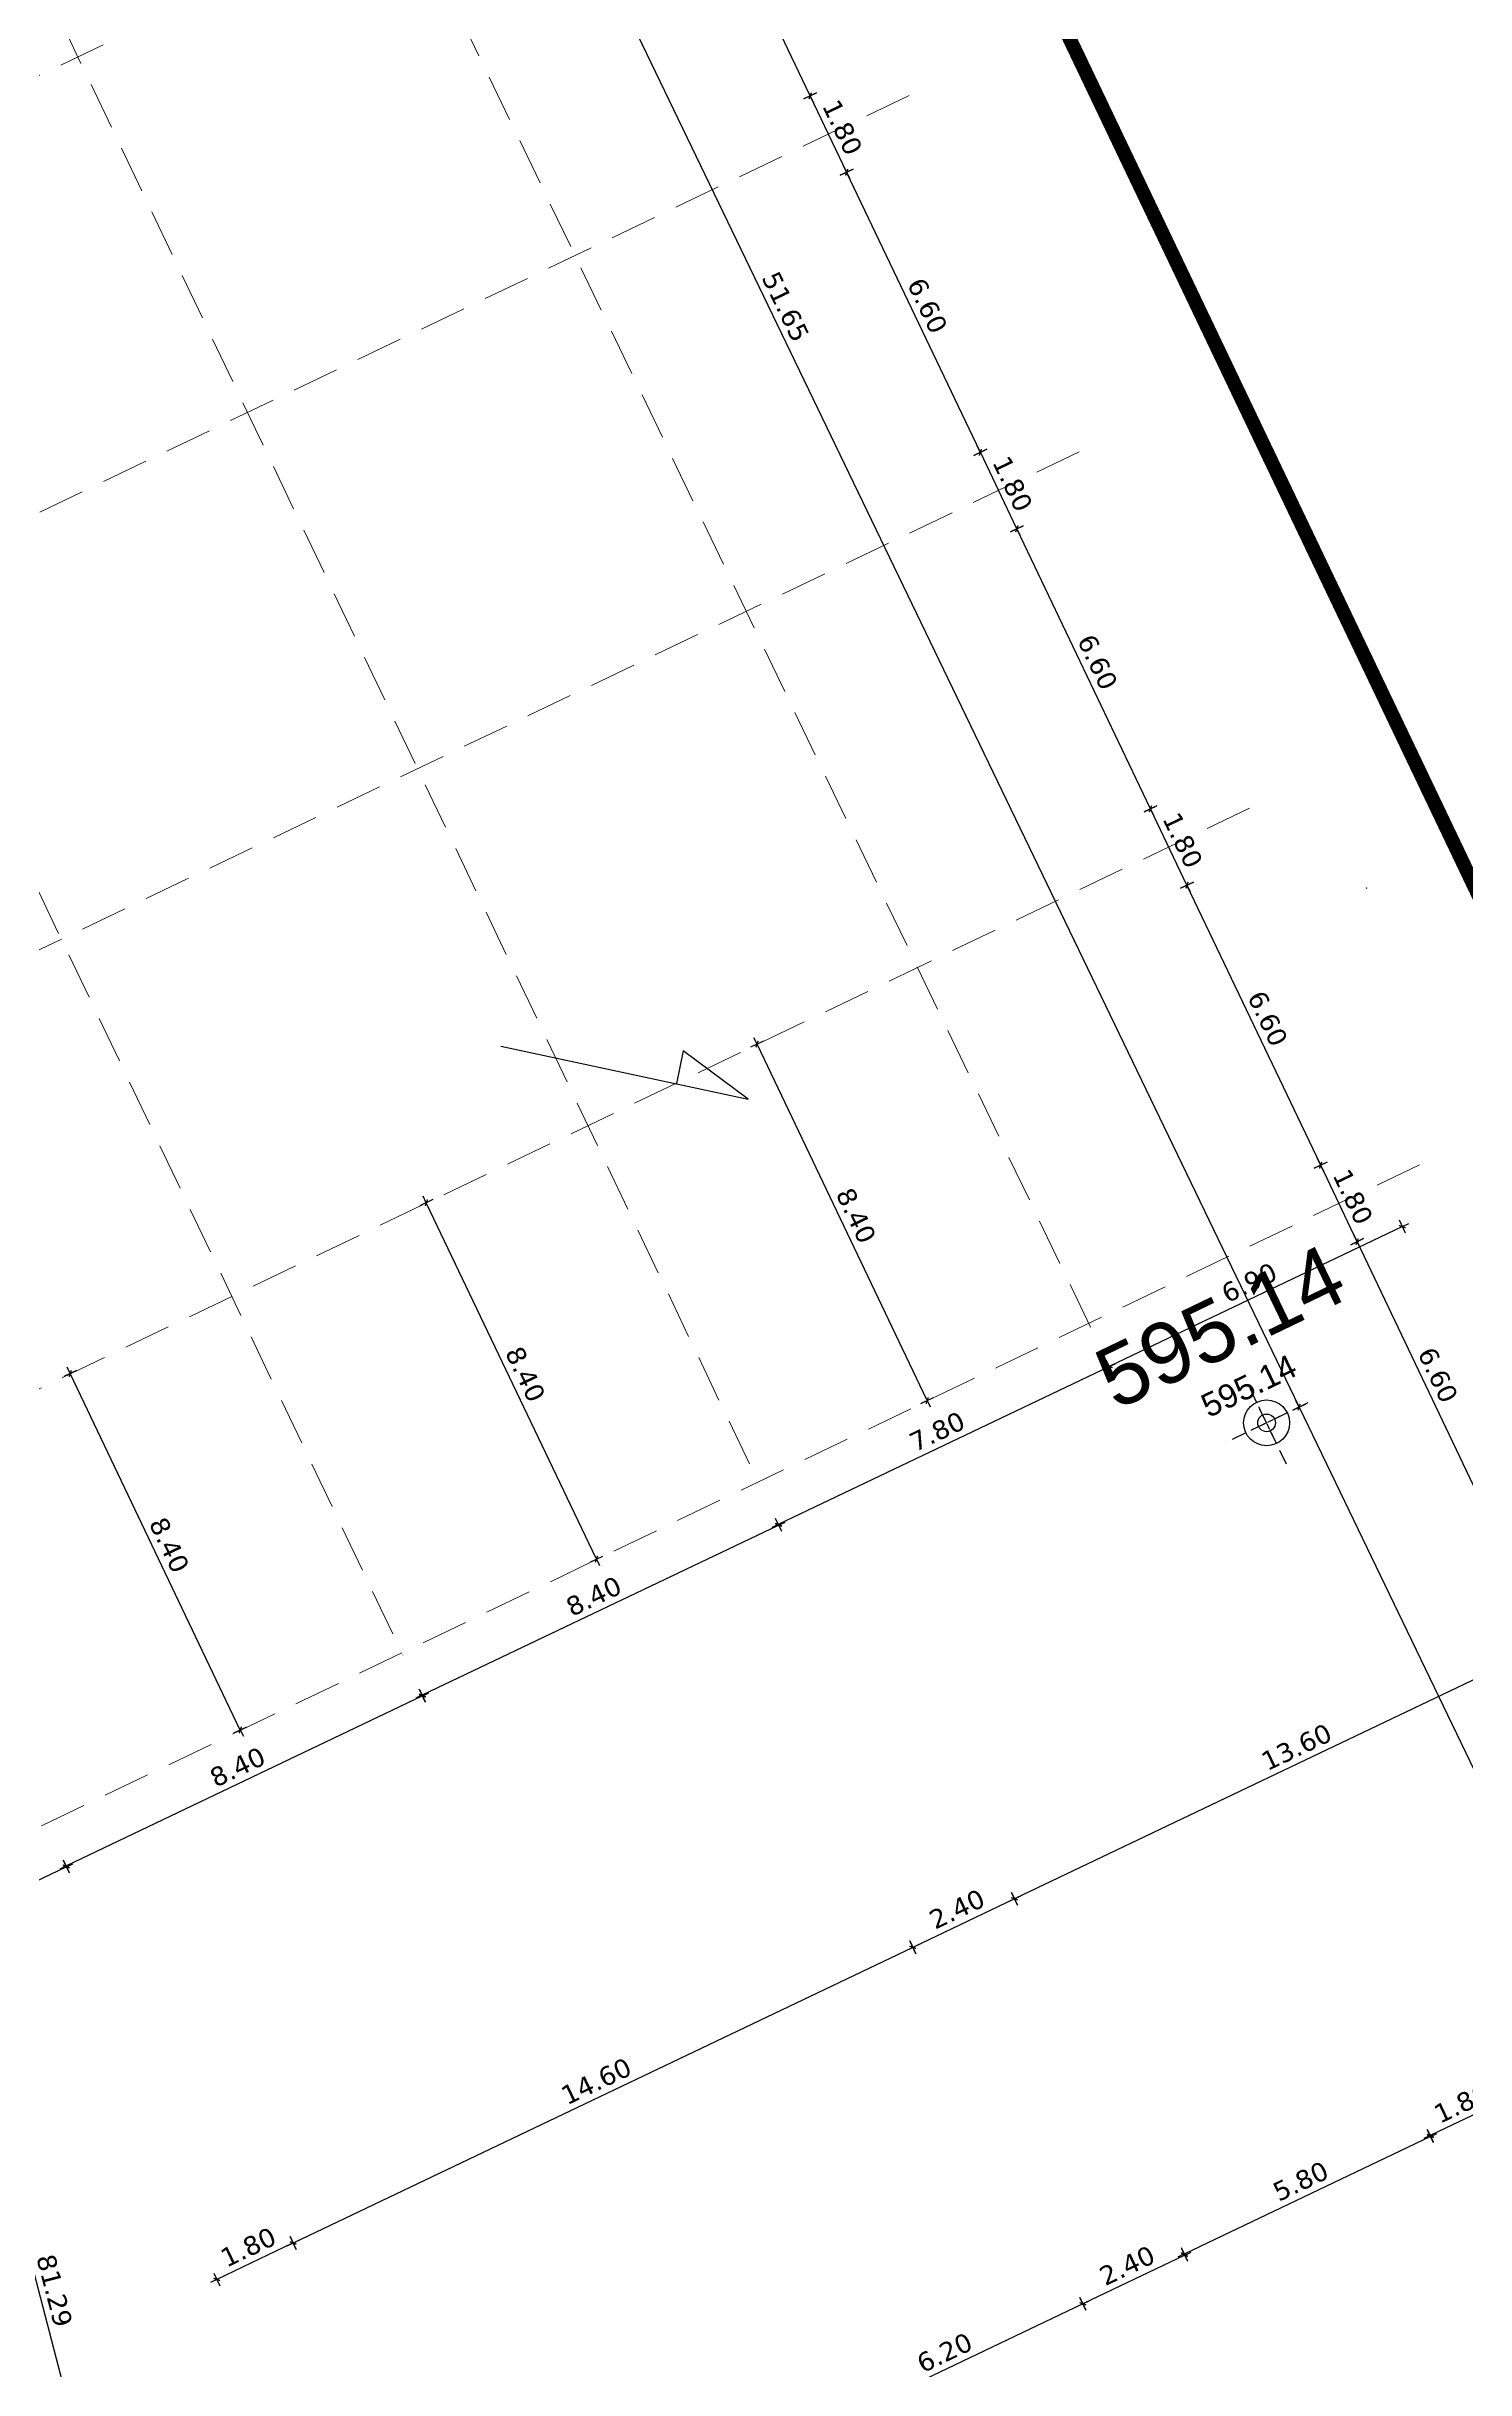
# Model space of a CAD drawing. Header units: metres. Extents: x 679716 to 681053, y 2749449 to 2750332.
# Drawn here: x 680566.13 to 680596.31, y 2750018.07 to 2750067.48 of the extents above; entities that cross this region are included whole.
import ezdxf
from ezdxf.enums import TextEntityAlignment as Align

# ---------------------------------------------------------------- set-up
doc = ezdxf.new("R2010")
doc.units = ezdxf.units.M
doc.linetypes.add('DASHEDX2', pattern=[1.5, 1, -0.5])
for name, color, linetype in [('01-TX-Guideline Altimetry 1000', 32, 'Continuous'), ('01-TX-Length Dimensions 250', 80, 'Continuous'), ('01-TX-Level Secondary Dimensions 250', 10, 'Continuous'), ('01-TX-Secondary Dimensions 1000', 152, 'Continuous')]:
    doc.layers.add(name, color=color, linetype=linetype)
doc.layers.add('02-L-Axis', color=253, linetype='DASHEDX2', lineweight=20)
doc.layers.add('02-L-Guideline Axis', color=34, linetype='DASHEDX2', lineweight=50, true_color=0xa55200)
doc.layers.add('03-BK-Arrow', color=153, linetype='Continuous', true_color=0x4491cf)
doc.styles.add('E100', font='verdana.ttf', dxfattribs={"height": 0.4})
doc.styles.add('E500', font='verdana.ttf', dxfattribs={"height": 1.25})
doc.styles.get("Standard").update_dxf_attribs({"font": 'arial.ttf'})
doc.dimstyles.new('E1000', dxfattribs={"dimscale": 0.03, "dimtxt": 1.25, "dimasz": 1, "dimexe": 0.1, "dimexo": 1, "dimgap": 8, "dimtad": 1, "dimzin": 0, "dimdsep": 46, "dimtxsty": 'E500', "dimblk1": 'LINCOT500', "dimblk2": 'LINCOT500', "dimsah": 1, "dimcen": 0.1, "dimdle": 0.1, "dimse1": 1, "dimse2": 1, "dimclrt": 256, "dimazin": 0, "dimtfac": 0.015385, "dimtofl": 0, "dimtmove": 0, "dimatfit": 3, "dimldrblk": 'LINCOT500', "dimfxl": 1, "dimtolj": 1, "dimtzin": 0, "dimarcsym": 0})
doc.dimstyles.new('E250', dxfattribs={"dimscale": 0.03, "dimtxt": 0.4, "dimasz": 0.5, "dimexe": 0.1, "dimexo": 1, "dimgap": 4, "dimtad": 1, "dimzin": 0, "dimdsep": 46, "dimtxsty": 'E100', "dimblk1": 'LINCOT200', "dimblk2": 'LINCOT200', "dimsah": 1, "dimcen": 0.1, "dimdle": 0.1, "dimse1": 1, "dimse2": 1, "dimclrt": 256, "dimadec": 0, "dimazin": 0, "dimtfac": 0.015385, "dimtofl": 0, "dimtmove": 0, "dimatfit": 3, "dimldrblk": 'LINCOT200', "dimfxl": 1, "dimtolj": 1, "dimtzin": 0, "dimarcsym": 0})

# ---------------------------------------------------------------- blocks, each defined once
blk = doc.blocks.new('LINCOT200')
for p, q in [((0, -10), (0, 10)), ((0, 0), (10, 0))]:
    blk.add_line(p, q)
at = {"const_width": 1.88}
blk.add_lwpolyline([(3.5, -3.5), (-3.5, 3.5)], dxfattribs=at)
blk = doc.blocks.new('*D34')
at = {"layer": '01-TX-Length Dimensions 250', "color": 0, "lineweight": -2, "transparency": 16777216}
blk.add_line((680555.761, 2750058.993), (680576.209, 2749980.346), dxfattribs=at)
at = {"layer": '01-TX-Length Dimensions 250', "color": 0, "lineweight": -2, "transparency": 16777216, "xscale": 0.015, "yscale": 0.015, "zscale": 0.015}
for p, rotation in [((680555.757, 2750059.008), 104.5744480289418), ((680576.213, 2749980.331), 284.5744480289418)]:
    blk.add_blockref('LINCOT200', p, dxfattribs=dict(at, rotation=rotation))
at = {"layer": '01-TX-Length Dimensions 250', "transparency": 16777216, "insert": (680566.304, 2750019.752), "char_height": 0.4, "attachment_point": 5, "rotation": 284.5744, "style": 'E100'}
blk.add_mtext('\\A1;81.29', dxfattribs=at)
blk = doc.blocks.new('*D39')
at = {"layer": '01-TX-Length Dimensions 250', "color": 0, "lineweight": -2, "transparency": 16777216}
blk.add_line((680528.362, 2750038.303), (680525.892, 2750041.954), dxfattribs=at)
at = {"layer": '01-TX-Length Dimensions 250', "color": 0, "lineweight": -2, "transparency": 16777216, "xscale": 0.015, "yscale": 0.015, "zscale": 0.015, "rotation": 124.0788949722158}
blk.add_blockref('LINCOT200', (680525.884, 2750041.966), dxfattribs=at)
at = {"layer": '01-TX-Length Dimensions 250', "transparency": 16777216, "insert": (680527.941, 2750039.503), "char_height": 0.4, "attachment_point": 5, "rotation": 304.0789, "style": 'E100'}
blk.add_mtext('\\A1;R242.21', dxfattribs=at)
blk = doc.blocks.new('*D174')
at = {"layer": '01-TX-Length Dimensions 250', "color": 0, "lineweight": -2, "transparency": 16777216}
for p, q in [((680594.208, 2750049.585), (680594.214, 2750049.585)), ((680594.211, 2750049.582), (680594.211, 2750049.588)), ((680492.283, 2749953.664), (680495.914, 2749957.081))]:
    blk.add_line(p, q, dxfattribs=at)
at = {"layer": '01-TX-Length Dimensions 250', "color": 0, "lineweight": -2, "transparency": 16777216, "xscale": 0.015, "yscale": 0.015, "zscale": 0.015, "rotation": 43.26113911524751}
blk.add_blockref('LINCOT200', (680495.925, 2749957.091), dxfattribs=at)
at = {"layer": '01-TX-Length Dimensions 250', "transparency": 16777216, "insert": (680492.964, 2749954.755), "char_height": 0.4, "attachment_point": 5, "rotation": 43.2611, "style": 'E100'}
blk.add_mtext('\\A1;R134.96', dxfattribs=at)
blk = doc.blocks.new('*D185')
at = {"layer": '01-TX-Length Dimensions 250', "color": 0, "lineweight": -2, "transparency": 16777216}
blk.add_line((680547.119, 2750051.093), (680545.557, 2750053.92), dxfattribs=at)
at = {"layer": '01-TX-Length Dimensions 250', "color": 0, "lineweight": -2, "transparency": 16777216, "xscale": 0.015, "yscale": 0.015, "zscale": 0.015, "rotation": 118.9156672505021}
blk.add_blockref('LINCOT200', (680545.55, 2750053.933), dxfattribs=at)
at = {"layer": '01-TX-Length Dimensions 250', "transparency": 16777216, "insert": (680546.805, 2750052.341), "char_height": 0.4, "attachment_point": 5, "rotation": 298.9157, "style": 'E100'}
blk.add_mtext('\\A1;R207.26', dxfattribs=at)
blk = doc.blocks.new('*D188')
at = {"layer": '01-TX-Length Dimensions 250', "color": 0, "lineweight": -2, "transparency": 16777216}
blk.add_line((680570.351, 2750085.053), (680592.764, 2750038.554), dxfattribs=at)
at = {"layer": '01-TX-Length Dimensions 250', "color": 0, "lineweight": -2, "transparency": 16777216, "xscale": 0.015, "yscale": 0.015, "zscale": 0.015}
for p, rotation in [((680570.345, 2750085.067), 115.7337097058448), ((680592.77, 2750038.54), 295.7337097058448)]:
    blk.add_blockref('LINCOT200', p, dxfattribs=dict(at, rotation=rotation))
at = {"layer": '01-TX-Length Dimensions 250', "transparency": 16777216, "insert": (680581.853, 2750061.946), "char_height": 0.4, "attachment_point": 5, "rotation": 295.7337, "style": 'E100'}
blk.add_mtext('\\A1;51.65', dxfattribs=at)
blk = doc.blocks.new('*D358')
at = {"layer": '01-TX-Length Dimensions 250', "color": 0, "lineweight": -2, "transparency": 16777216}
blk.add_line((680423.734, 2750124.099), (680420.34, 2750124.691), dxfattribs=at)
at = {"layer": '01-TX-Length Dimensions 250', "color": 0, "lineweight": -2, "transparency": 16777216, "xscale": 0.015, "yscale": 0.015, "zscale": 0.015, "rotation": 170.1027913468755}
blk.add_blockref('LINCOT200', (680420.325, 2750124.694), dxfattribs=at)
at = {"layer": '01-TX-Length Dimensions 250', "transparency": 16777216, "insert": (680422.571, 2750124.635), "char_height": 0.4, "attachment_point": 5, "rotation": 350.1028, "style": 'E100'}
blk.add_mtext('\\A1;R530.43', dxfattribs=at)
blk = doc.blocks.new('*D376')
at = {"layer": '01-TX-Length Dimensions 250', "color": 0, "lineweight": -2, "transparency": 16777216}
blk.add_line((680592.777, 2750038.527), (680612.33, 2749997.959), dxfattribs=at)
at = {"layer": '01-TX-Length Dimensions 250', "color": 0, "lineweight": -2, "transparency": 16777216, "xscale": 0.015, "yscale": 0.015, "zscale": 0.015}
for p, rotation in [((680592.77, 2750038.54), 115.7337093656137), ((680612.337, 2749997.945), 295.7337093656137)]:
    blk.add_blockref('LINCOT200', p, dxfattribs=dict(at, rotation=rotation))
at = {"layer": '01-TX-Length Dimensions 250', "transparency": 16777216, "insert": (680602.849, 2750018.385), "char_height": 0.4, "attachment_point": 5, "rotation": 295.7337, "style": 'E100'}
blk.add_mtext('\\A1;45.06', dxfattribs=at)
blk = doc.blocks.new('*D442')
at = {"layer": '01-TX-Length Dimensions 250', "color": 0, "lineweight": -2, "transparency": 16777216}
blk.add_line((680478.478, 2749978.335), (680475.888, 2749976.74), dxfattribs=at)
at = {"layer": '01-TX-Length Dimensions 250', "color": 0, "lineweight": -2, "transparency": 16777216, "xscale": 0.015, "yscale": 0.015, "zscale": 0.015, "rotation": 211.618115761303}
blk.add_blockref('LINCOT200', (680475.875, 2749976.733), dxfattribs=at)
at = {"layer": '01-TX-Length Dimensions 250', "transparency": 16777216, "insert": (680477.247, 2749977.964), "char_height": 0.4, "attachment_point": 5, "rotation": 31.6181, "style": 'E100'}
blk.add_mtext('\\A1;R138.96', dxfattribs=at)
blk = doc.blocks.new('*D465')
at = {"layer": '01-TX-Length Dimensions 250', "color": 0, "lineweight": -2, "transparency": 16777216}
for p, q in [((680594.204, 2750049.582), (680594.21, 2750049.582)), ((680594.207, 2750049.579), (680594.207, 2750049.585)), ((680470.862, 2749973.865), (680473.723, 2749975.621))]:
    blk.add_line(p, q, dxfattribs=at)
at = {"layer": '01-TX-Length Dimensions 250', "color": 0, "lineweight": -2, "transparency": 16777216, "xscale": 0.015, "yscale": 0.015, "zscale": 0.015, "rotation": 31.54426804571916}
blk.add_blockref('LINCOT200', (680473.736, 2749975.629), dxfattribs=at)
at = {"layer": '01-TX-Length Dimensions 250', "transparency": 16777216, "insert": (680471.751, 2749974.796), "char_height": 0.4, "attachment_point": 5, "rotation": 31.5443, "style": 'E100'}
blk.add_mtext('\\A1;R141.36', dxfattribs=at)
blk = doc.blocks.new('Cotes Altimetriques')
at = {"linetype": 'DASHEDX2', "ltscale": 0.5}
for points in [[(0, -1.5), (0, 1.5)], [(1.5, 0), (-1.5, 0)]]:
    blk.add_lwpolyline(points, dxfattribs=at)
blk.add_circle((0, 0), 0.75)
at = {"ltscale": 0.3}
blk.add_attdef('COTES', text='', height=2, dxfattribs=at).set_placement((0, 3.5), align=Align.MIDDLE)
blk = doc.blocks.new('LINCOT500')
for p, q in [((0, -25), (0, 25)), ((0, 0), (25, 0))]:
    blk.add_line(p, q)
at = {"const_width": 4.69}
blk.add_lwpolyline([(8.8, -8.8), (-8.8, 8.8)], dxfattribs=at)
blk = doc.blocks.new('*D1066')
at = {"layer": '01-TX-Secondary Dimensions 1000', "color": 0, "lineweight": -2, "transparency": 16777216}
for p, q in [((680594.204, 2750049.582), (680594.21, 2750049.582)), ((680594.207, 2750049.579), (680594.207, 2750049.585)), ((680463.874, 2749970.371), (680473.125, 2749975.993))]:
    blk.add_line(p, q, dxfattribs=at)
at = {"layer": '01-TX-Secondary Dimensions 1000', "color": 0, "lineweight": -2, "transparency": 16777216, "xscale": 0.03, "yscale": 0.03, "zscale": 0.03, "rotation": 31.28950796799441}
blk.add_blockref('LINCOT500', (680473.151, 2749976.009), dxfattribs=at)
at = {"layer": '01-TX-Secondary Dimensions 1000', "transparency": 16777216, "insert": (680466.618, 2749973.08), "char_height": 1.25, "attachment_point": 5, "rotation": 31.2895, "style": 'E500'}
blk.add_mtext('\\A1;R141.66', dxfattribs=at)
blk = doc.blocks.new('*D1507')
at = {"layer": '01-TX-Length Dimensions 250', "color": 0, "lineweight": -2, "transparency": 16777216}
blk.add_line((680596.842, 2750036.118), (680594.012, 2750042.048), dxfattribs=at)
at = {"layer": '01-TX-Length Dimensions 250', "color": 0, "lineweight": -2, "transparency": 16777216, "xscale": 0.015, "yscale": 0.015, "zscale": 0.015}
for p, rotation in [((680594.005, 2750042.061), 115.5122842100075), ((680596.848, 2750036.105), 295.5122842100076)]:
    blk.add_blockref('LINCOT200', p, dxfattribs=dict(at, rotation=rotation))
at = {"layer": '01-TX-Length Dimensions 250', "transparency": 16777216, "insert": (680595.723, 2750039.225), "char_height": 0.4, "attachment_point": 5, "rotation": 295.5123, "style": 'E100'}
blk.add_mtext('\\A1;6.60', dxfattribs=at)
blk = doc.blocks.new('*D1508')
at = {"layer": '01-TX-Length Dimensions 250', "color": 0, "lineweight": -2, "transparency": 16777216}
blk.add_line((680593.999, 2750042.075), (680593.237, 2750043.672), dxfattribs=at)
at = {"layer": '01-TX-Length Dimensions 250', "color": 0, "lineweight": -2, "transparency": 16777216, "xscale": 0.015, "yscale": 0.015, "zscale": 0.015}
for p, rotation in [((680593.23, 2750043.686), 115.5122842100075), ((680594.005, 2750042.061), 295.5122842100076)]:
    blk.add_blockref('LINCOT200', p, dxfattribs=dict(at, rotation=rotation))
at = {"layer": '01-TX-Length Dimensions 250', "transparency": 16777216, "insert": (680593.915, 2750043.015), "char_height": 0.4, "attachment_point": 5, "rotation": 295.5123, "style": 'E100'}
blk.add_mtext('\\A1;1.80', dxfattribs=at)
blk = doc.blocks.new('*D1509')
at = {"layer": '01-TX-Length Dimensions 250', "color": 0, "lineweight": -2, "transparency": 16777216}
blk.add_line((680593.223, 2750043.7), (680590.393, 2750049.63), dxfattribs=at)
at = {"layer": '01-TX-Length Dimensions 250', "color": 0, "lineweight": -2, "transparency": 16777216, "xscale": 0.015, "yscale": 0.015, "zscale": 0.015}
for p, rotation in [((680590.387, 2750049.643), 115.5122842100075), ((680593.229, 2750043.687), 295.5122842100076)]:
    blk.add_blockref('LINCOT200', p, dxfattribs=dict(at, rotation=rotation))
at = {"layer": '01-TX-Length Dimensions 250', "transparency": 16777216, "insert": (680592.104, 2750046.806), "char_height": 0.4, "attachment_point": 5, "rotation": 295.5123, "style": 'E100'}
blk.add_mtext('\\A1;6.60', dxfattribs=at)
blk = doc.blocks.new('*D1510')
at = {"layer": '01-TX-Length Dimensions 250', "color": 0, "lineweight": -2, "transparency": 16777216}
blk.add_line((680590.38, 2750049.657), (680589.618, 2750051.254), dxfattribs=at)
at = {"layer": '01-TX-Length Dimensions 250', "color": 0, "lineweight": -2, "transparency": 16777216, "xscale": 0.015, "yscale": 0.015, "zscale": 0.015}
for p, rotation in [((680589.612, 2750051.268), 115.5122842100075), ((680590.387, 2750049.643), 295.5122842100076)]:
    blk.add_blockref('LINCOT200', p, dxfattribs=dict(at, rotation=rotation))
at = {"layer": '01-TX-Length Dimensions 250', "transparency": 16777216, "insert": (680590.296, 2750050.597), "char_height": 0.4, "attachment_point": 5, "rotation": 295.5123, "style": 'E100'}
blk.add_mtext('\\A1;1.80', dxfattribs=at)
blk = doc.blocks.new('*D1511')
at = {"layer": '01-TX-Length Dimensions 250', "color": 0, "lineweight": -2, "transparency": 16777216}
blk.add_line((680589.605, 2750051.281), (680586.775, 2750057.21), dxfattribs=at)
at = {"layer": '01-TX-Length Dimensions 250', "color": 0, "lineweight": -2, "transparency": 16777216, "xscale": 0.015, "yscale": 0.015, "zscale": 0.015}
for p, rotation in [((680586.769, 2750057.224), 115.5122842100075), ((680589.611, 2750051.267), 295.5122842100076)]:
    blk.add_blockref('LINCOT200', p, dxfattribs=dict(at, rotation=rotation))
at = {"layer": '01-TX-Length Dimensions 250', "transparency": 16777216, "insert": (680588.486, 2750054.387), "char_height": 0.4, "attachment_point": 5, "rotation": 295.5123, "style": 'E100'}
blk.add_mtext('\\A1;6.60', dxfattribs=at)
blk = doc.blocks.new('*D1512')
at = {"layer": '01-TX-Length Dimensions 250', "color": 0, "lineweight": -2, "transparency": 16777216}
blk.add_line((680586.762, 2750057.238), (680586, 2750058.835), dxfattribs=at)
at = {"layer": '01-TX-Length Dimensions 250', "color": 0, "lineweight": -2, "transparency": 16777216, "xscale": 0.015, "yscale": 0.015, "zscale": 0.015}
for p, rotation in [((680585.993, 2750058.848), 115.5122842100075), ((680586.769, 2750057.224), 295.5122842100076)]:
    blk.add_blockref('LINCOT200', p, dxfattribs=dict(at, rotation=rotation))
at = {"layer": '01-TX-Length Dimensions 250', "transparency": 16777216, "insert": (680586.678, 2750058.178), "char_height": 0.4, "attachment_point": 5, "rotation": 295.5123, "style": 'E100'}
blk.add_mtext('\\A1;1.80', dxfattribs=at)
blk = doc.blocks.new('*D1513')
at = {"layer": '01-TX-Length Dimensions 250', "color": 0, "lineweight": -2, "transparency": 16777216}
blk.add_line((680585.987, 2750058.862), (680583.157, 2750064.791), dxfattribs=at)
at = {"layer": '01-TX-Length Dimensions 250', "color": 0, "lineweight": -2, "transparency": 16777216, "xscale": 0.015, "yscale": 0.015, "zscale": 0.015}
for p, rotation in [((680583.15, 2750064.805), 115.5122842100075), ((680585.993, 2750058.848), 295.5122842100076)]:
    blk.add_blockref('LINCOT200', p, dxfattribs=dict(at, rotation=rotation))
at = {"layer": '01-TX-Length Dimensions 250', "transparency": 16777216, "insert": (680584.868, 2750061.968), "char_height": 0.4, "attachment_point": 5, "rotation": 295.5123, "style": 'E100'}
blk.add_mtext('\\A1;6.60', dxfattribs=at)
blk = doc.blocks.new('*D1514')
at = {"layer": '01-TX-Length Dimensions 250', "color": 0, "lineweight": -2, "transparency": 16777216}
blk.add_line((680583.144, 2750064.818), (680582.382, 2750066.416), dxfattribs=at)
at = {"layer": '01-TX-Length Dimensions 250', "color": 0, "lineweight": -2, "transparency": 16777216, "xscale": 0.015, "yscale": 0.015, "zscale": 0.015}
for p, rotation in [((680582.375, 2750066.429), 115.5122842100075), ((680583.15, 2750064.805), 295.5122842100076)]:
    blk.add_blockref('LINCOT200', p, dxfattribs=dict(at, rotation=rotation))
at = {"layer": '01-TX-Length Dimensions 250', "transparency": 16777216, "insert": (680583.06, 2750065.759), "char_height": 0.4, "attachment_point": 5, "rotation": 295.5123, "style": 'E100'}
blk.add_mtext('\\A1;1.80', dxfattribs=at)
blk = doc.blocks.new('*D1515')
at = {"layer": '01-TX-Length Dimensions 250', "color": 0, "lineweight": -2, "transparency": 16777216}
blk.add_line((680582.368, 2750066.443), (680579.539, 2750072.372), dxfattribs=at)
at = {"layer": '01-TX-Length Dimensions 250', "color": 0, "lineweight": -2, "transparency": 16777216, "xscale": 0.015, "yscale": 0.015, "zscale": 0.015}
for p, rotation in [((680579.532, 2750072.386), 115.5122842100075), ((680582.375, 2750066.429), 295.5122842100076)]:
    blk.add_blockref('LINCOT200', p, dxfattribs=dict(at, rotation=rotation))
at = {"layer": '01-TX-Length Dimensions 250', "transparency": 16777216, "insert": (680581.25, 2750069.549), "char_height": 0.4, "attachment_point": 5, "rotation": 295.5123, "style": 'E100'}
blk.add_mtext('\\A1;6.60', dxfattribs=at)
blk = doc.blocks.new('*D1583')
at = {"layer": '01-TX-Length Dimensions 250', "color": 0, "lineweight": -2, "transparency": 16777216}
blk.add_line((680597.17, 2750023.818), (680595.572, 2750023.056), dxfattribs=at)
at = {"layer": '01-TX-Length Dimensions 250', "color": 0, "lineweight": -2, "transparency": 16777216, "xscale": 0.015, "yscale": 0.015, "zscale": 0.015}
for p, rotation in [((680597.183, 2750023.825), 25.5122842100076), ((680595.559, 2750023.049), 205.5122842100075)]:
    blk.add_blockref('LINCOT200', p, dxfattribs=dict(at, rotation=rotation))
at = {"layer": '01-TX-Length Dimensions 250', "transparency": 16777216, "insert": (680596.229, 2750023.734), "char_height": 0.4, "attachment_point": 5, "rotation": 25.5123, "style": 'E100'}
blk.add_mtext('\\A1;1.80', dxfattribs=at)
blk = doc.blocks.new('*D1584')
at = {"layer": '01-TX-Length Dimensions 250', "color": 0, "lineweight": -2, "transparency": 16777216}
blk.add_line((680595.554, 2750023.025), (680590.34, 2750020.537), dxfattribs=at)
at = {"layer": '01-TX-Length Dimensions 250', "color": 0, "lineweight": -2, "transparency": 16777216, "xscale": 0.015, "yscale": 0.015, "zscale": 0.015}
for p, rotation in [((680595.567, 2750023.032), 25.5122842100076), ((680590.327, 2750020.531), 205.5122842100075)]:
    blk.add_blockref('LINCOT200', p, dxfattribs=dict(at, rotation=rotation))
at = {"layer": '01-TX-Length Dimensions 250', "transparency": 16777216, "insert": (680592.805, 2750022.078), "char_height": 0.4, "attachment_point": 5, "rotation": 25.5123, "style": 'E100'}
blk.add_mtext('\\A1;5.80', dxfattribs=at)
blk = doc.blocks.new('*D1585')
at = {"layer": '01-TX-Length Dimensions 250', "color": 0, "lineweight": -2, "transparency": 16777216}
blk.add_line((680588.16, 2750019.464), (680582.59, 2750016.806), dxfattribs=at)
at = {"layer": '01-TX-Length Dimensions 250', "color": 0, "lineweight": -2, "transparency": 16777216, "xscale": 0.015, "yscale": 0.015, "zscale": 0.015}
for p, rotation in [((680588.173, 2750019.471), 25.5122842100076), ((680582.576, 2750016.8), 205.5122842100075)]:
    blk.add_blockref('LINCOT200', p, dxfattribs=dict(at, rotation=rotation))
at = {"layer": '01-TX-Length Dimensions 250', "transparency": 16777216, "insert": (680585.233, 2750018.432), "char_height": 0.4, "attachment_point": 5, "rotation": 25.5123, "style": 'E100'}
blk.add_mtext('\\A1;6.20', dxfattribs=at)
blk = doc.blocks.new('*D1589')
at = {"layer": '01-TX-Length Dimensions 250', "color": 0, "lineweight": -2, "transparency": 16777216}
blk.add_line((680590.326, 2750020.498), (680588.187, 2750019.477), dxfattribs=at)
at = {"layer": '01-TX-Length Dimensions 250', "color": 0, "lineweight": -2, "transparency": 16777216, "xscale": 0.015, "yscale": 0.015, "zscale": 0.015}
for p, rotation in [((680590.339, 2750020.504), 25.5122842100076), ((680588.173, 2750019.471), 205.5122842100075)]:
    blk.add_blockref('LINCOT200', p, dxfattribs=dict(at, rotation=rotation))
at = {"layer": '01-TX-Length Dimensions 250', "transparency": 16777216, "insert": (680589.115, 2750020.284), "char_height": 0.4, "attachment_point": 5, "rotation": 25.5123, "style": 'E100'}
blk.add_mtext('\\A1;2.40', dxfattribs=at)
blk = doc.blocks.new('*D1590')
at = {"layer": '01-TX-Length Dimensions 250', "color": 0, "lineweight": -2, "transparency": 16777216}
blk.add_line((680598.982, 2750033.937), (680586.735, 2750028.092), dxfattribs=at)
at = {"layer": '01-TX-Length Dimensions 250', "color": 0, "lineweight": -2, "transparency": 16777216, "xscale": 0.015, "yscale": 0.015, "zscale": 0.015}
for p, rotation in [((680598.995, 2750033.943), 25.5122842100076), ((680586.721, 2750028.085), 205.5122842100075)]:
    blk.add_blockref('LINCOT200', p, dxfattribs=dict(at, rotation=rotation))
at = {"layer": '01-TX-Length Dimensions 250', "transparency": 16777216, "insert": (680592.717, 2750031.311), "char_height": 0.4, "attachment_point": 5, "rotation": 25.5123, "style": 'E100'}
blk.add_mtext('\\A1;13.60', dxfattribs=at)
blk = doc.blocks.new('*D1591')
at = {"layer": '01-TX-Length Dimensions 250', "color": 0, "lineweight": -2, "transparency": 16777216}
blk.add_line((680584.542, 2750027.045), (680571.395, 2750020.771), dxfattribs=at)
at = {"layer": '01-TX-Length Dimensions 250', "color": 0, "lineweight": -2, "transparency": 16777216, "xscale": 0.015, "yscale": 0.015, "zscale": 0.015}
for p, rotation in [((680584.555, 2750027.052), 25.5122842100076), ((680571.381, 2750020.764), 205.5122842100075)]:
    blk.add_blockref('LINCOT200', p, dxfattribs=dict(at, rotation=rotation))
at = {"layer": '01-TX-Length Dimensions 250', "transparency": 16777216, "insert": (680577.827, 2750024.204), "char_height": 0.4, "attachment_point": 5, "rotation": 25.5123, "style": 'E100'}
blk.add_mtext('\\A1;14.60', dxfattribs=at)
blk = doc.blocks.new('*D1592')
at = {"layer": '01-TX-Length Dimensions 250', "color": 0, "lineweight": -2, "transparency": 16777216}
blk.add_line((680586.708, 2750028.079), (680584.569, 2750027.058), dxfattribs=at)
at = {"layer": '01-TX-Length Dimensions 250', "color": 0, "lineweight": -2, "transparency": 16777216, "xscale": 0.015, "yscale": 0.015, "zscale": 0.015}
for p, rotation in [((680586.721, 2750028.085), 25.5122842100076), ((680584.555, 2750027.052), 205.5122842100075)]:
    blk.add_blockref('LINCOT200', p, dxfattribs=dict(at, rotation=rotation))
at = {"layer": '01-TX-Length Dimensions 250', "transparency": 16777216, "insert": (680585.497, 2750027.865), "char_height": 0.4, "attachment_point": 5, "rotation": 25.5123, "style": 'E100'}
blk.add_mtext('\\A1;2.40', dxfattribs=at)
blk = doc.blocks.new('*D1593')
at = {"layer": '01-TX-Length Dimensions 250', "color": 0, "lineweight": -2, "transparency": 16777216}
blk.add_line((680571.368, 2750020.758), (680569.77, 2750019.996), dxfattribs=at)
at = {"layer": '01-TX-Length Dimensions 250', "color": 0, "lineweight": -2, "transparency": 16777216, "xscale": 0.015, "yscale": 0.015, "zscale": 0.015}
for p, rotation in [((680571.381, 2750020.764), 25.5122842100076), ((680569.757, 2750019.989), 205.5122842100075)]:
    blk.add_blockref('LINCOT200', p, dxfattribs=dict(at, rotation=rotation))
at = {"layer": '01-TX-Length Dimensions 250', "transparency": 16777216, "insert": (680570.427, 2750020.674), "char_height": 0.4, "attachment_point": 5, "rotation": 25.5123, "style": 'E100'}
blk.add_mtext('\\A1;1.80', dxfattribs=at)
blk = doc.blocks.new('*D1594')
at = {"layer": '01-TX-Length Dimensions 250', "color": 0, "lineweight": -2, "transparency": 16777216}
blk.add_line((680594.955, 2750042.373), (680588.75, 2750039.412), dxfattribs=at)
at = {"layer": '01-TX-Length Dimensions 250', "color": 0, "lineweight": -2, "transparency": 16777216, "xscale": 0.015, "yscale": 0.015, "zscale": 0.015}
for p, rotation in [((680594.968, 2750042.38), 25.5122842100076), ((680588.736, 2750039.406), 205.5122842100075)]:
    blk.add_blockref('LINCOT200', p, dxfattribs=dict(at, rotation=rotation))
at = {"layer": '01-TX-Length Dimensions 250', "transparency": 16777216, "insert": (680591.711, 2750041.189), "char_height": 0.4, "attachment_point": 5, "rotation": 25.5123, "style": 'E100'}
blk.add_mtext('\\A1;6.90', dxfattribs=at)
blk = doc.blocks.new('*D1595')
at = {"layer": '01-TX-Length Dimensions 250', "color": 0, "lineweight": -2, "transparency": 16777216}
blk.add_line((680588.723, 2750039.399), (680581.711, 2750036.053), dxfattribs=at)
at = {"layer": '01-TX-Length Dimensions 250', "color": 0, "lineweight": -2, "transparency": 16777216, "xscale": 0.015, "yscale": 0.015, "zscale": 0.015}
for p, rotation in [((680588.736, 2750039.406), 25.5122842100076), ((680581.698, 2750036.047), 205.5122842100075)]:
    blk.add_blockref('LINCOT200', p, dxfattribs=dict(at, rotation=rotation))
at = {"layer": '01-TX-Length Dimensions 250', "transparency": 16777216, "insert": (680585.075, 2750038.023), "char_height": 0.4, "attachment_point": 5, "rotation": 25.5123, "style": 'E100'}
blk.add_mtext('\\A1;7.80', dxfattribs=at)
blk = doc.blocks.new('*D1596')
at = {"layer": '01-TX-Length Dimensions 250', "color": 0, "lineweight": -2, "transparency": 16777216}
blk.add_line((680581.692, 2750036.025), (680574.138, 2750032.42), dxfattribs=at)
at = {"layer": '01-TX-Length Dimensions 250', "color": 0, "lineweight": -2, "transparency": 16777216, "xscale": 0.015, "yscale": 0.015, "zscale": 0.015}
for p, rotation in [((680581.705, 2750036.031), 25.5122842100076), ((680574.124, 2750032.413), 205.5122842100075)]:
    blk.add_blockref('LINCOT200', p, dxfattribs=dict(at, rotation=rotation))
at = {"layer": '01-TX-Length Dimensions 250', "transparency": 16777216, "insert": (680577.773, 2750034.519), "char_height": 0.4, "attachment_point": 5, "rotation": 25.5123, "style": 'E100'}
blk.add_mtext('\\A1;8.40', dxfattribs=at)
blk = doc.blocks.new('*D1597')
at = {"layer": '01-TX-Length Dimensions 250', "color": 0, "lineweight": -2, "transparency": 16777216}
blk.add_line((680574.118, 2750032.391), (680566.564, 2750028.786), dxfattribs=at)
at = {"layer": '01-TX-Length Dimensions 250', "color": 0, "lineweight": -2, "transparency": 16777216, "xscale": 0.015, "yscale": 0.015, "zscale": 0.015}
for p, rotation in [((680574.132, 2750032.398), 25.5122842100076), ((680566.551, 2750028.78), 205.5122842100075)]:
    blk.add_blockref('LINCOT200', p, dxfattribs=dict(at, rotation=rotation))
at = {"layer": '01-TX-Length Dimensions 250', "transparency": 16777216, "insert": (680570.199, 2750030.886), "char_height": 0.4, "attachment_point": 5, "rotation": 25.5123, "style": 'E100'}
blk.add_mtext('\\A1;8.40', dxfattribs=at)
blk = doc.blocks.new('*D1598')
at = {"layer": '01-TX-Length Dimensions 250', "color": 0, "lineweight": -2, "transparency": 16777216}
blk.add_line((680566.544, 2750028.758), (680558.991, 2750025.153), dxfattribs=at)
at = {"layer": '01-TX-Length Dimensions 250', "color": 0, "lineweight": -2, "transparency": 16777216, "xscale": 0.015, "yscale": 0.015, "zscale": 0.015}
for p, rotation in [((680566.558, 2750028.764), 25.5122842100076), ((680558.977, 2750025.146), 205.5122842100075)]:
    blk.add_blockref('LINCOT200', p, dxfattribs=dict(at, rotation=rotation))
at = {"layer": '01-TX-Length Dimensions 250', "transparency": 16777216, "insert": (680562.626, 2750027.252), "char_height": 0.4, "attachment_point": 5, "rotation": 25.5123, "style": 'E100'}
blk.add_mtext('\\A1;8.40', dxfattribs=at)
blk = doc.blocks.new('*D1603')
at = {"layer": '01-TX-Length Dimensions 250', "color": 0, "lineweight": -2, "transparency": 16777216}
blk.add_line((680584.856, 2750038.696), (680581.251, 2750046.25), dxfattribs=at)
at = {"layer": '01-TX-Length Dimensions 250', "color": 0, "lineweight": -2, "transparency": 16777216, "xscale": 0.015, "yscale": 0.015, "zscale": 0.015}
for p, rotation in [((680581.244, 2750046.263), 115.5122842100075), ((680584.862, 2750038.682), 295.5122842100076)]:
    blk.add_blockref('LINCOT200', p, dxfattribs=dict(at, rotation=rotation))
at = {"layer": '01-TX-Length Dimensions 250', "transparency": 16777216, "insert": (680583.35, 2750042.615), "char_height": 0.4, "attachment_point": 5, "rotation": 295.5123, "style": 'E100'}
blk.add_mtext('\\A1;8.40', dxfattribs=at)
blk = doc.blocks.new('*D1604')
at = {"layer": '01-TX-Length Dimensions 250', "color": 0, "lineweight": -2, "transparency": 16777216}
blk.add_line((680577.824, 2750035.322), (680574.219, 2750042.876), dxfattribs=at)
at = {"layer": '01-TX-Length Dimensions 250', "color": 0, "lineweight": -2, "transparency": 16777216, "xscale": 0.015, "yscale": 0.015, "zscale": 0.015}
for p, rotation in [((680574.212, 2750042.89), 115.5122842100075), ((680577.83, 2750035.309), 295.5122842100076)]:
    blk.add_blockref('LINCOT200', p, dxfattribs=dict(at, rotation=rotation))
at = {"layer": '01-TX-Length Dimensions 250', "transparency": 16777216, "insert": (680576.318, 2750039.241), "char_height": 0.4, "attachment_point": 5, "rotation": 295.5123, "style": 'E100'}
blk.add_mtext('\\A1;8.40', dxfattribs=at)
blk = doc.blocks.new('*D1605')
at = {"layer": '01-TX-Length Dimensions 250', "color": 0, "lineweight": -2, "transparency": 16777216}
blk.add_line((680570.25, 2750031.689), (680566.645, 2750039.243), dxfattribs=at)
at = {"layer": '01-TX-Length Dimensions 250', "color": 0, "lineweight": -2, "transparency": 16777216, "xscale": 0.015, "yscale": 0.015, "zscale": 0.015}
for p, rotation in [((680566.639, 2750039.256), 115.5122842100075), ((680570.257, 2750031.676), 295.5122842100076)]:
    blk.add_blockref('LINCOT200', p, dxfattribs=dict(at, rotation=rotation))
at = {"layer": '01-TX-Length Dimensions 250', "transparency": 16777216, "insert": (680568.745, 2750035.608), "char_height": 0.4, "attachment_point": 5, "rotation": 295.5123, "style": 'E100'}
blk.add_mtext('\\A1;8.40', dxfattribs=at)
blk = doc.blocks.new('ARROW')
blk.add_lwpolyline([(-6.52, -16.71), (0, 0), (-4.1, -3.99), (-1.89, -4.85)])

msp = doc.modelspace()

# ---------------------------------------------------------------- linework, layer by layer
at = {"layer": '02-L-Axis'}
for points in [[(680563.207, 2750074.792), (680581.297, 2750036.887)], [(680580.86, 2750074.02), (680551.663, 2750059.976)], [(680555.626, 2750071.175), (680573.716, 2750033.269)], [(680588.336, 2750040.246), (680573.737, 2750070.594)], [(680584.478, 2750066.44), (680532.538, 2750041.54)], [(680588.097, 2750058.859), (680520.994, 2750026.724)], [(680591.715, 2750051.278), (680547.355, 2750029.996)], [(680595.333, 2750043.697), (680550.973, 2750022.415)]]:
    msp.add_lwpolyline(points, dxfattribs=at)
at = {"layer": '02-L-Guideline Axis', "const_width": 0.3}
msp.add_lwpolyline([(680528.199, 2750192.726), (680623.385, 2749993.274)], dxfattribs=at)

# ---------------------------------------------------------------- block references
at = {"layer": '01-TX-Guideline Altimetry 1000', "ltscale": 0.3, "xscale": 0.65, "yscale": 0.65, "zscale": 0.65, "rotation": 25.73366104797413}
msp.add_blockref('Cotes Altimetriques', (680592.08, 2750038.207), dxfattribs=at).add_auto_attribs({'COTES': '595.14'})
at = {"layer": '01-TX-Level Secondary Dimensions 250', "ltscale": 0.3, "xscale": 0.25, "yscale": 0.25, "zscale": 0.25, "rotation": 25.73366104797413}
msp.add_blockref('Cotes Altimetriques', (680592.08, 2750038.207), dxfattribs=at).add_auto_attribs({'COTES': '595.14'})
at = {"layer": '03-BK-Arrow', "xscale": 0.3, "yscale": 0.3, "zscale": 0.03, "rotation": 279.2285616643326}
msp.add_blockref('ARROW', (680581.056, 2750045.095, 0), dxfattribs=at)

# ---------------------------------------------------------------- dimensions: what is measured, and where the dimension line sits
at = {"layer": '01-TX-Length Dimensions 250'}
for center, mpoint, picture, middle in [((680942.86, 2750033.523), (680420.325, 2750124.694), '*D358', (680422.515, 2750124.312)), ((680645.766, 2749872.509), (680545.55, 2750053.933), '*D185', (680546.517, 2750052.182)), ((680594.207, 2750049.582), (680473.736, 2749975.629), '*D465', (680471.922, 2749974.516)), ((680594.209, 2750049.584), (680475.875, 2749976.733), '*D442', (680477.419, 2749977.683)), ((680594.211, 2750049.585), (680495.925, 2749957.091), '*D174', (680493.189, 2749954.516)), ((680661.6, 2749841.354), (680525.884, 2750041.966), '*D39', (680527.673, 2750039.322))]:
    dim = msp.add_radius_dim(center=center, mpoint=mpoint, dimstyle='E250', dxfattribs=at)
    dim.commit()
    dim.dimension.update_dxf_attribs({"geometry": picture, "text_midpoint": middle, "dimtype": 164})
for p1, p2, distance, picture, middle in [((680569.406, 2750084.614), (680591.832, 2750038.088), 1.042, '*D188', (680581.853, 2750061.946)), ((680554.87, 2750058.777), (680575.327, 2749980.101), 0.916, '*D34', (680566.304, 2750019.752)), ((680591.832, 2750038.088), (680611.398, 2749997.493), 1.042, '*D376', (680602.849, 2750018.385))]:
    dim = msp.add_aligned_dim(p1=p1, p2=p2, distance=distance, dimstyle='E250', dxfattribs=at)
    dim.commit()
    dim.dimension.update_dxf_attribs({"geometry": picture, "text_midpoint": middle})
for base, p1, p2, angle, picture, middle in [((680579.532, 2750072.386), (680583.277, 2750066.859), (680580.44, 2750072.819), 295.5123, '*D1515', (680581.25, 2750069.549)), ((680582.375, 2750066.429), (680584.058, 2750065.238), (680583.277, 2750066.86), 295.5123, '*D1514', (680583.06, 2750065.759)), ((680583.15, 2750064.805), (680586.895, 2750059.279), (680584.058, 2750065.238), 295.5123, '*D1513', (680584.868, 2750061.968)), ((680585.993, 2750058.848), (680587.677, 2750057.657), (680586.895, 2750059.279), 295.5123, '*D1512', (680586.678, 2750058.178)), ((680586.769, 2750057.224), (680590.513, 2750051.698), (680587.677, 2750057.657), 295.5123, '*D1511', (680588.486, 2750054.387)), ((680589.612, 2750051.268), (680591.295, 2750050.077), (680590.513, 2750051.698), 295.5123, '*D1510', (680590.296, 2750050.597)), ((680590.387, 2750049.643), (680594.131, 2750044.117), (680591.295, 2750050.077), 295.5123, '*D1509', (680592.104, 2750046.806)), ((680581.244, 2750046.263), (680588.299, 2750040.323), (680584.658, 2750047.892), 295.5123, '*D1603', (680583.35, 2750042.615)), ((680574.212, 2750042.89), (680581.267, 2750036.949), (680577.626, 2750044.519), 295.5123, '*D1604', (680576.318, 2750039.241)), ((680593.23, 2750043.686), (680594.913, 2750042.495), (680594.132, 2750044.116), 295.5123, '*D1508', (680593.915, 2750043.015)), ((680594.005, 2750042.061), (680597.75, 2750036.535), (680594.913, 2750042.495), 295.5123, '*D1507', (680595.723, 2750039.225)), ((680566.639, 2750039.256), (680573.693, 2750033.316), (680570.052, 2750040.885), 295.5123, '*D1605', (680568.745, 2750035.608)), ((680581.698, 2750036.047), (680588.299, 2750040.323), (680581.297, 2750036.887), 25.5123, '*D1595', (680585.075, 2750038.023)), ((680574.124, 2750032.413), (680581.297, 2750036.887), (680573.716, 2750033.269), 25.5123, '*D1596', (680577.773, 2750034.519)), ((680586.721, 2750028.085), (680598.532, 2750034.914), (680586.281, 2750029.009), 25.5123, '*D1590', (680592.717, 2750031.311)), ((680566.551, 2750028.78), (680573.716, 2750033.269), (680566.135, 2750029.651), 25.5123, '*D1597', (680570.199, 2750030.886)), ((680558.977, 2750025.146), (680566.135, 2750029.651), (680558.554, 2750026.033), 25.5123, '*D1598', (680562.626, 2750027.252)), ((680584.555, 2750027.052), (680586.279, 2750029.012), (680584.119, 2750027.967), 25.5123, '*D1592', (680585.497, 2750027.865)), ((680571.381, 2750020.764), (680584.119, 2750027.967), (680570.969, 2750021.629), 25.5123, '*D1591', (680577.827, 2750024.204)), ((680595.559, 2750023.049), (680596.751, 2750024.731), (680595.123, 2750023.962), 25.5123, '*D1583', (680596.229, 2750023.734)), ((680569.757, 2750019.989), (680570.969, 2750021.629), (680569.347, 2750020.848), 25.5123, '*D1593', (680570.427, 2750020.674)), ((680588.173, 2750019.471), (680589.897, 2750021.431), (680587.736, 2750020.386), 25.5123, '*D1589', (680589.115, 2750020.284)), ((680582.576, 2750016.8), (680587.736, 2750020.386), (680582.15, 2750017.693), 25.5123, '*D1585', (680585.233, 2750018.432))]:
    dim = msp.add_linear_dim(base=base, p1=p1, p2=p2, angle=angle, dimstyle='E250', dxfattribs=at)
    dim.commit()
    dim.dimension.update_dxf_attribs({"geometry": picture, "text_midpoint": middle})
for base, p1, p2, text, picture, middle in [((680588.736, 2750039.406), (680594.913, 2750042.495), (680588.299, 2750040.323), '6.90', '*D1594', (680591.711, 2750041.189)), ((680590.327, 2750020.531), (680595.128, 2750023.952), (680589.897, 2750021.431), '5.80', '*D1584', (680592.805, 2750022.078))]:
    dim = msp.add_linear_dim(base=base, p1=p1, p2=p2, angle=25.5123, text=text, dimstyle='E250', dxfattribs=at)
    dim.commit()
    dim.dimension.update_dxf_attribs({"geometry": picture, "text_midpoint": middle})
at = {"layer": '01-TX-Secondary Dimensions 1000'}
dim = msp.add_radius_dim(center=(680594.207, 2750049.582), mpoint=(680473.151, 2749976.009), dimstyle='E1000', dxfattribs=at)
dim.commit()
dim.dimension.update_dxf_attribs({"geometry": '*D1066', "text_midpoint": (680467.08, 2749972.32), "dimtype": 164})

doc.saveas('drawing.dxf')
